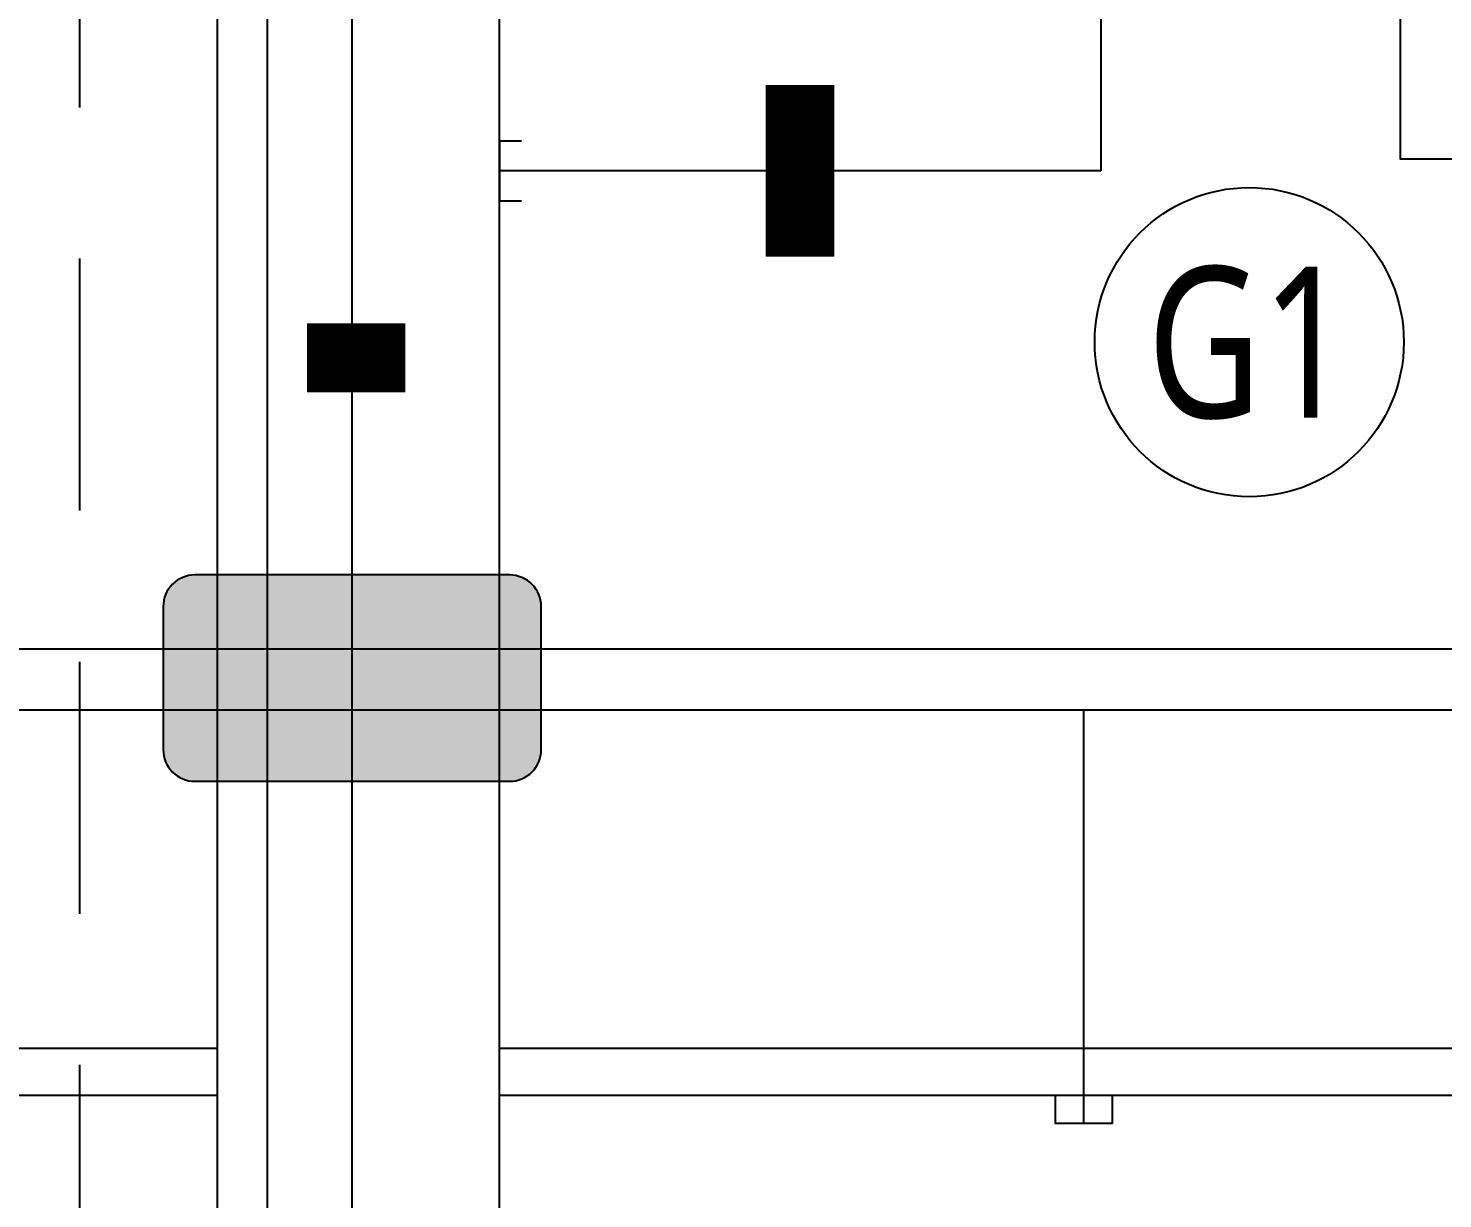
# Model space of a CAD drawing. Header units: millimetres. Extents: x 0 to 84100, y 0 to 59400.
# Drawn here: x 32426 to 35234, y 27237 to 29560 of the extents above; entities that cross this region are included whole.
import ezdxf
from ezdxf.enums import TextEntityAlignment as Align

# ---------------------------------------------------------------- set-up
doc = ezdxf.new("R2010")
doc.units = ezdxf.units.MM
doc.header["$LTSCALE"] = 1000
doc.linetypes.add('점선1', pattern=[2, 1.25, -0.75])
for name, color, linetype in [('arch', 8, 'Continuous'), ('S', 4, 'Continuous'), ('SYM', 3, 'Continuous'), ('TRAY', 3, 'Continuous')]:
    doc.layers.add(name, color=color, linetype=linetype)
doc.styles.add('GHS', font='malgun.ttf')

# ---------------------------------------------------------------- blocks, each defined once
blk = doc.blocks.new('A$C182B2598')
at = {"layer": 'TRAY'}
blk.add_hatch(color=253, dxfattribs=at).paths.add_polyline_path([(-3.001, 0.497), (-3.001, -1.778, 0.414214), (-2.501, -2.278), (2.501, -2.278, 0.414214), (3.001, -1.778), (3.001, 0.497, 0.414214), (2.501, 0.997), (-2.501, 0.997, 0.414214)])
at = {"layer": 'TRAY', "color": 7}
blk.add_lwpolyline([(2.501, 0.997), (-2.501, 0.997, 0.414214), (-3.001, 0.497), (-3.001, -1.778, 0.414214), (-2.501, -2.278), (2.501, -2.278, 0.414214), (3.001, -1.778), (3.001, 0.497, 0.414214)], format="xyb", close=True, dxfattribs=at)

msp = doc.modelspace()

# ---------------------------------------------------------------- linework, layer by layer
at = {"layer": 'arch', "color": 9, "linetype": '점선1', "ltscale": 0.4}
msp.add_line((32528.5, 22202.6), (32528.5, 33521), dxfattribs=at)
at = {"layer": 'arch'}
msp.add_lwpolyline([(61233.9, 28206.3), (30944.7, 28206.3), (30944.7, 28327.9), (61233.9, 28327.9)], close=True, dxfattribs=at)
at = {"layer": 'S', "ltscale": 0.5}
for p, q in [((32900.5, 21749.2), (32900.5, 30502.9)), ((33069, 24267.1), (33069, 30327.1)), ((33361.1, 29336.5), (33361.1, 29217.1)), ((33361.1, 29336.5), (33404.9, 29336.5)), ((33361.1, 29217.1), (33404.9, 29217.1))]:
    msp.add_line(p, q, dxfattribs=at)
at = {"layer": 'S'}
for p, q in [((34554.8, 29736.9), (34554.8, 29276.8)), ((34554.8, 29276.8), (33361.1, 29276.8))]:
    msp.add_line(p, q, dxfattribs=at)
at = {"layer": 'SYM', "color": 6}
msp.add_lwpolyline([(35149.6, 31003), (36079.2, 31003), (36079.2, 29300.2), (35149.6, 29300.2)], close=True, dxfattribs=at)
for points in [[(33957.9, 29447.3, 136.4, 136.4, 0), (33957.9, 29106.3, 0, 0, 0), (33957.9, 28539.1, 0, 0, 0), (35156.4, 28539.1, 0, 0, 0)], [(33174.6, 28905.7, 136.4, 136.4, 0), (32979, 28905.7, 0, 0, 0), (31793.5, 28905.7, 0, 0, 0)]]:
    msp.add_lwpolyline(points, format="xyseb", dxfattribs=at)
msp.add_circle((34849.6, 28936.8), 306.8, dxfattribs=at)
at = {"layer": 'TRAY', "color": 6}
for points in [[(32801.1, 33521), (32801.1, 22202.6)], [(33361.1, 22202.6), (33361.1, 33521)], [(34521.2, 27386.2), (34521.2, 28206.3)], [(9586.5, 27535.5), (32801.1, 27535.5)], [(33361.1, 27535.5), (60699.2, 27535.5)], [(9586.5, 27442.2), (32801.1, 27442.2)], [(33361.1, 27442.2), (60699.2, 27442.2)], [(34577.2, 27442.2), (34577.2, 27386.2), (34465.2, 27386.2), (34465.2, 27442.2)]]:
    msp.add_lwpolyline(points, dxfattribs=at)

# ---------------------------------------------------------------- block references
at = {"layer": 'TRAY', "xscale": 125, "yscale": 125, "zscale": 125}
msp.add_blockref('A$C182B2598', (33069, 28350.1), dxfattribs=at)

# ---------------------------------------------------------------- texts
at = {"layer": 'SYM', "style": 'GHS', "width": 0.8}
msp.add_text('G1', height=300, dxfattribs=at).set_placement((34849.6, 28936.8), align=Align.MIDDLE)

doc.saveas('drawing.dxf')
